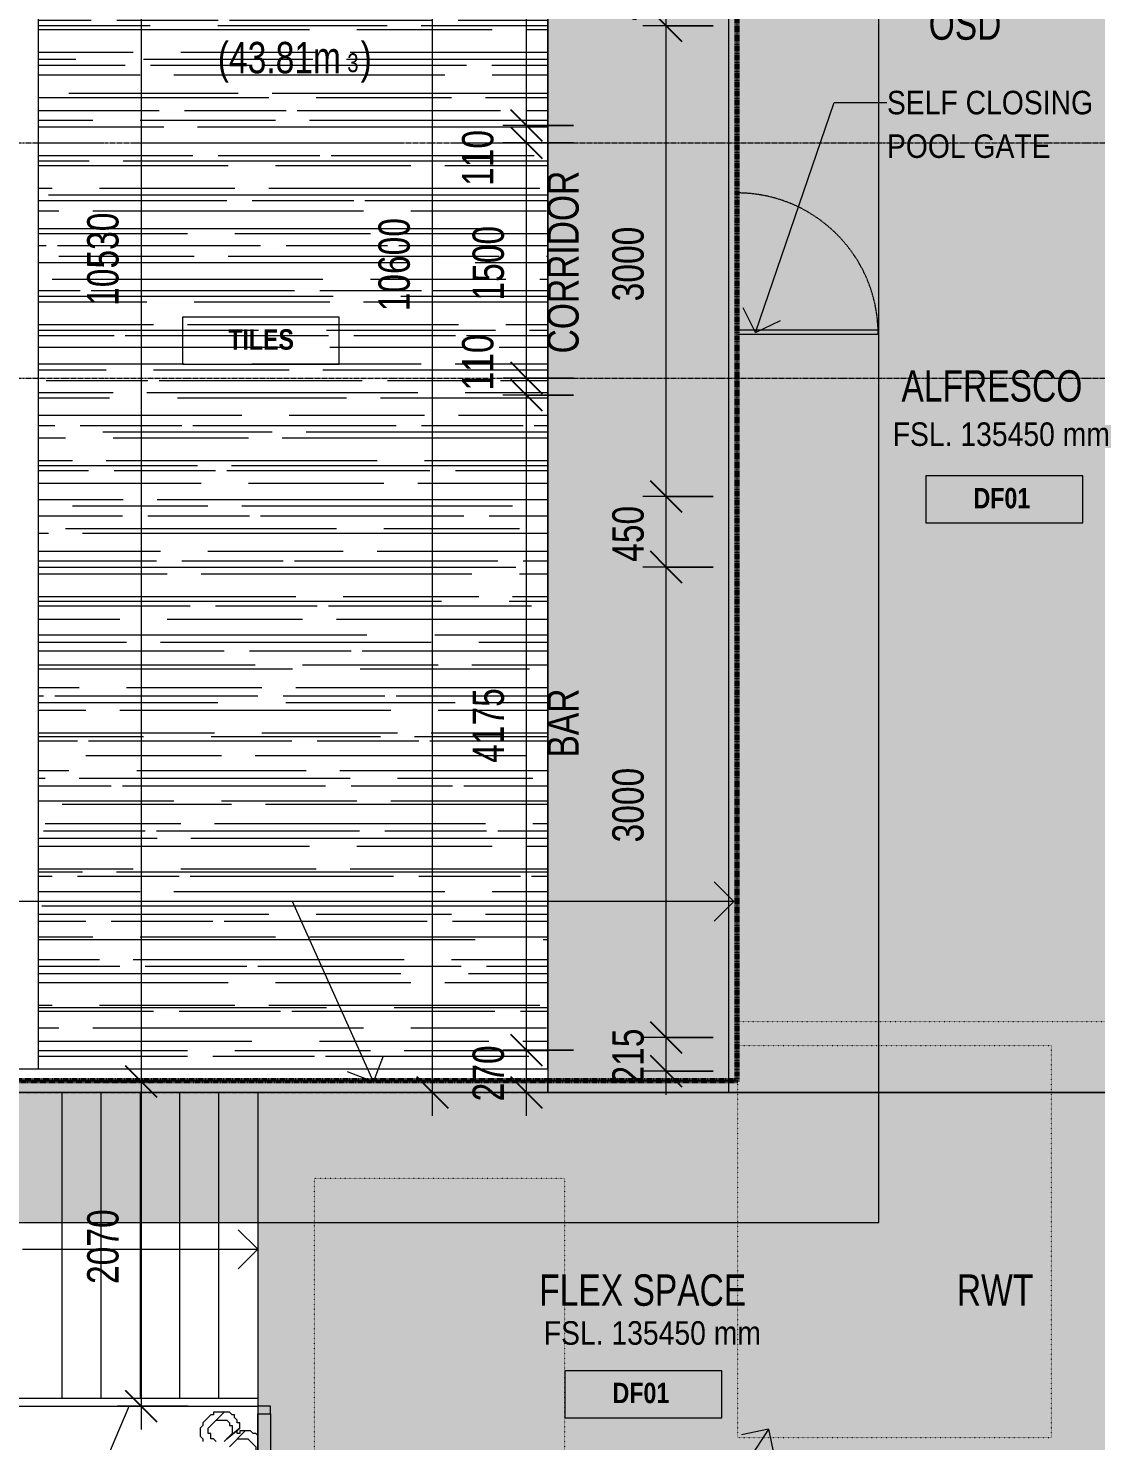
# Model space of a CAD drawing. Header units: millimetres. Extents: x -3370 to 37592, y -25802 to 13127.
# Drawn here: x 820 to 7626, y -7512 to 1493 of the extents above; entities that cross this region are included whole.
import ezdxf

# ---------------------------------------------------------------- set-up
doc = ezdxf.new("R2010")
doc.units = ezdxf.units.MM
for name, pattern in [('Dash', [5, 3, -2]), ('Dash - Tight', [4.5, 3, -1.5]), ('Dot - Tight', [1, 0, -1]), ('Grid Line', [22.225, 12.7, -3.175, 3.175, -3.175]), ('pool fencing', [16, 5, -1, 0, -1, 0, -1, 5, -1, 0, -1, 0, -1])]:
    doc.linetypes.add(name, pattern=pattern)
for name, color, linetype, lineweight in [('2 Hoop survey', 8, 'Continuous', 9), ('A-ANNO-DIMS', 211, 'Continuous', 9), ('A-ANNO-DIMS-100', 211, 'Continuous', 9), ('A-ANNO-NOTE', 131, 'Continuous', 9), ('A-DETL', 90, 'Continuous', 9), ('A-DETL-GENF', 92, 'Continuous', 9), ('A-DETL-HDLN', 90, 'Dot - Tight', 9), ('A-DOOR', 31, 'Continuous', 9), ('A-DOOR-HDLN', 31, 'Dash', 9), ('A-FLOR', 192, 'Continuous', 18), ('A-FLOR-HRAL', 11, 'Continuous', 9), ('A-GLAZ-CWMG', 51, 'Continuous', 9), ('A-WALL', 113, 'Continuous', 18), ('G-ANNO-DIMS', 111, 'Continuous', 9), ('G-ANNO-TEXT', 231, 'Continuous', 9), ('S-GRID', 1, 'Continuous', 9), ('S-STRS', 31, 'Continuous', 9), ('S-STRS-ANNO', 31, 'Continuous', 9), ('默认', 18, 'Continuous', 9)]:
    doc.layers.add(name, color=color, linetype=linetype, lineweight=lineweight)
doc.styles.add('Avenir', font='', dxfattribs={"width": 0.9, "height": 150})
doc.styles.add('Avenir_1', font='', dxfattribs={"width": 0.8, "height": 200})
doc.styles.add('Avenir_2', font='', dxfattribs={"width": 0.8, "height": 120})
doc.styles.add('Avenir_B_2', font='', dxfattribs={"width": 0.85, "height": 130})
doc.styles.get('Avenir').set_extended_font_data('Avenir')
doc.styles.get('Avenir_1').set_extended_font_data('Avenir')
doc.styles.get('Avenir_2').set_extended_font_data('Avenir')
doc.styles.get('Avenir_B_2').set_extended_font_data('Avenir', bold=True)
doc.dimstyles.new('OJID-2_0mm_Diagonal_Tick', dxfattribs={"dimscale": 304.8, "dimtxt": 282.499429, "dimasz": 0.656168, "dimexe": 0.492126, "dimexo": 0.0625, "dimgap": 0.164042, "dimtad": 1, "dimdsep": 46, "dimtxsty": 'Avenir_1', "dimblk1": 'OBLIQUE', "dimblk2": 'OBLIQUE', "dimsah": 1, "dimcen": 0.09, "dimdle": 0.492126, "dimazin": 3, "dimtfac": 1, "dimtdec": 4, "dimtix": 1, "dimtmove": 0, "dimatfit": 3, "dimfxl": 0.984252, "dimfxlon": 1, "dimtvp": 1, "dimtolj": 1, "dimarcsym": 2})
doc.dimstyles.new('OJID-2_0mm_Diagonal_Tick_1', dxfattribs={"dimscale": 304.8, "dimtxt": 282.499429, "dimasz": 0.656168, "dimexe": 0.492126, "dimexo": 0.0625, "dimgap": 0.164042, "dimtad": 1, "dimdsep": 46, "dimtxsty": 'Avenir_1', "dimblk1": 'OBLIQUE', "dimblk2": 'OBLIQUE', "dimsah": 1, "dimcen": 0.09, "dimdle": 0.492126, "dimazin": 3, "dimtfac": 1, "dimtdec": 4, "dimtix": 1, "dimtmove": 2, "dimatfit": 3, "dimfxl": 0.984252, "dimfxlon": 1, "dimtvp": 1, "dimtolj": 1, "dimarcsym": 2})

# ---------------------------------------------------------------- blocks, each defined once
blk = doc.blocks.new('Rectangular Mullion - Frame 50 x 150mm-2345534-Lower Ground Floor')
at = {"layer": 'A-GLAZ-CWMG'}
for p, q in [((0, 40), (-50, 40)), ((-50, 40), (-50, -40)), ((0, -40), (0, 40)), ((-50, -40), (0, -40))]:
    blk.add_line(p, q, dxfattribs=at)
blk = doc.blocks.new('栏杆扶手 - 栏杆扶手-1798552-Lower Ground Floor')
at = {"layer": 'A-FLOR-HRAL'}
for p, q in [((34, -7240.8), (2284, -7240.8)), ((34, -7291.6), (34, -7240.8)), ((34, -7291.6), (2284, -7291.6)), ((2284, -7240.8), (2284, -7291.6))]:
    blk.add_line(p, q, dxfattribs=at)
blk = doc.blocks.new('门嵌板_单开门1 - 门嵌板_单开门1-2029275-Lower Ground Floor')
at = {"layer": 'A-DOOR'}
for p, q in [((-450, -5), (-450, -900)), ((-425, -900), (-425, -5))]:
    blk.add_line(p, q, dxfattribs=at)
at = {"layer": 'A-DOOR-HDLN'}
blk.add_arc((-450, 0), 900, 270, 359.68061, dxfattribs=at)
blk = doc.blocks.new('2 Hoop survey-1260670-Lower Ground Floor')
at = {"layer": '默认', "color": 9, "flags": 128}
for points in [[(48819.4, 34.1), (48805.3, 335.9), (49894.5, 2897.3)], [(50532.4, 2638.8), (50634, 2740.4), (50600.2, 2740.4), (50600.2, 2723.4), (50583.2, 2723.4), (50583.2, 2740.4), (50600.2, 2757.3), (50515.5, 2689.6), (50498.6, 2672.6)], [(50447.8, 2672.6), (50430.9, 2689.6), (50413.9, 2689.6), (50413.9, 2723.4), (50397, 2723.4), (50397, 2757.3), (50498.6, 2858.9), (50430.9, 2858.9), (50430.9, 2841.9), (50413.9, 2841.9), (50397, 2825), (50363.1, 2791.1), (50363.1, 2774.2), (50346.2, 2757.3), (50346.2, 2706.5), (50363.1, 2689.6), (50363.1, 2672.6)], [(50634, 2740.4), (50583.2, 2689.6), (50651, 2689.6), (50701.8, 2638.8), (50701.8, 2554.1), (50684.8, 2554.1), (50684.8, 2537.2), (50617.1, 2452.5), (50634, 2452.5), (50651, 2469.4), (50667.9, 2469.4), (50684.8, 2486.4), (50701.8, 2486.4), (50714.1, 2498.7)], [(50714.1, 2711.1), (50701.8, 2723.4), (50684.8, 2723.4), (50667.9, 2740.4), (50634, 2740.4)]]:
    blk.add_lwpolyline(points, dxfattribs=at)
blk.add_lwpolyline([(50498.6, 2858.9), (50447.8, 2808.1), (50515.5, 2808.1), (50532.4, 2791.1), (50532.4, 2774.2), (50549.4, 2774.2), (50549.4, 2723.4), (50515.5, 2689.6), (50600.2, 2757.3), (50600.2, 2791.1), (50583.2, 2791.1), (50583.2, 2808.1), (50566.3, 2825), (50566.3, 2841.9), (50549.4, 2841.9), (50532.4, 2858.9)], close=True, dxfattribs=at)
blk = doc.blocks.new('Rectangular Mullion - Frame 50 x 150mm-2343799-Lower Ground Floor')
at = {"layer": 'A-GLAZ-CWMG'}
for p, q in [((2284, -7341.6), (2364, -7341.6)), ((2284, -9241.6), (2284, -7341.6)), ((2364, -7341.6), (2364, -9241.6)), ((2364, -9241.6), (2284, -9241.6))]:
    blk.add_line(p, q, dxfattribs=at)
blk = doc.blocks.new('DIMBLOCK19-Lower Ground Floor')
at = {"layer": 'A-ANNO-DIMS-100', "lineweight": 25}
for p, q in [((4888, -4941.6), (4788, -4841.6)), ((4888, -4941.6), (4988, -5041.6)), ((4888, -5156.6), (4788, -5056.6)), ((4888, -5156.6), (4988, -5256.6))]:
    blk.add_line(p, q, dxfattribs=at)
at = {"layer": 'A-ANNO-DIMS-100'}
for p, q in [((5188, -4941.6), (4738, -4941.6)), ((4888, -5306.6), (4888, -4941.6)), ((4888, -4941.6), (5188, -4941.6)), ((5188, -5156.6), (4738, -5156.6)), ((4888, -5156.6), (5188, -5156.6))]:
    blk.add_line(p, q, dxfattribs=at)
at = {"layer": 'A-ANNO-DIMS-100', "color": 0, "insert": (4543.9, -5241.2), "char_height": 200, "width": 461.039, "attachment_point": 1, "rotation": 90, "line_spacing_factor": 1.129998, "style": 'Avenir_1'}
blk.add_mtext('215', dxfattribs=at)
blk = doc.blocks.new('_Oblique')
at = {"color": 0, "linetype": 'ByBlock', "lineweight": -2}
blk.add_line((-0.5, -0.5), (0.5, 0.5), dxfattribs=at)
blk = doc.blocks.new('DIMBLOCK20-Lower Ground Floor')
at = {"layer": 'A-ANNO-DIMS-100', "lineweight": 25}
for p, q in [((4888, -1941.6), (4788, -1841.6)), ((4888, -1941.6), (4988, -2041.6)), ((4888, -4941.6), (4788, -4841.6)), ((4888, -4941.6), (4988, -5041.6))]:
    blk.add_line(p, q, dxfattribs=at)
at = {"layer": 'A-ANNO-DIMS-100'}
for p, q in [((5188, -1941.6), (4738, -1941.6)), ((4888, -4941.6), (4888, -1941.6)), ((4888, -1941.6), (5188, -1941.6)), ((5188, -4941.6), (4738, -4941.6)), ((4888, -4941.6), (5188, -4941.6))]:
    blk.add_line(p, q, dxfattribs=at)
at = {"layer": 'A-ANNO-DIMS-100', "color": 0, "insert": (4543.9, -3697.8), "char_height": 200, "width": 614.719, "attachment_point": 1, "rotation": 90, "line_spacing_factor": 1.129998, "style": 'Avenir_1'}
blk.add_mtext('3000', dxfattribs=at)
blk = doc.blocks.new('DIMBLOCK21-Lower Ground Floor')
at = {"layer": 'A-ANNO-DIMS-100', "lineweight": 25}
for p, q in [((4888, -1491.6), (4788, -1391.6)), ((4888, -1491.6), (4988, -1591.6)), ((4888, -1941.6), (4788, -1841.6)), ((4888, -1941.6), (4988, -2041.6))]:
    blk.add_line(p, q, dxfattribs=at)
at = {"layer": 'A-ANNO-DIMS-100'}
for p, q in [((5188, -1491.6), (4738, -1491.6)), ((4888, -1941.6), (4888, -1491.6)), ((4888, -1491.6), (5188, -1491.6)), ((5188, -1941.6), (4738, -1941.6)), ((4888, -1941.6), (5188, -1941.6))]:
    blk.add_line(p, q, dxfattribs=at)
at = {"layer": 'A-ANNO-DIMS-100', "color": 0, "insert": (4543.9, -1908.7), "char_height": 200, "width": 461.039, "attachment_point": 1, "rotation": 90, "line_spacing_factor": 1.129998, "style": 'Avenir_1'}
blk.add_mtext('450', dxfattribs=at)
blk = doc.blocks.new('DIMBLOCK22-Lower Ground Floor')
at = {"layer": 'A-ANNO-DIMS-100', "lineweight": 25}
for p, q in [((4888, 1508.4), (4788, 1608.4)), ((4888, 1508.4), (4988, 1408.4)), ((4888, -1491.6), (4788, -1391.6)), ((4888, -1491.6), (4988, -1591.6))]:
    blk.add_line(p, q, dxfattribs=at)
at = {"layer": 'A-ANNO-DIMS-100'}
for p, q in [((5188, 1508.4), (4738, 1508.4)), ((4888, -1491.6), (4888, 1508.4)), ((4888, 1508.4), (5188, 1508.4)), ((5188, -1491.6), (4738, -1491.6)), ((4888, -1491.6), (5188, -1491.6))]:
    blk.add_line(p, q, dxfattribs=at)
at = {"layer": 'A-ANNO-DIMS-100', "color": 0, "insert": (4543.9, -247.8), "char_height": 200, "width": 614.719, "attachment_point": 1, "rotation": 90, "line_spacing_factor": 1.129998, "style": 'Avenir_1'}
blk.add_mtext('3000', dxfattribs=at)
blk = doc.blocks.new('DIMBLOCK23-Lower Ground Floor')
at = {"layer": 'A-ANNO-DIMS-100', "lineweight": 25}
for p, q in [((4888, 1958.4), (4788, 2058.4)), ((4888, 1958.4), (4988, 1858.4)), ((4888, 1508.4), (4788, 1608.4)), ((4888, 1508.4), (4988, 1408.4))]:
    blk.add_line(p, q, dxfattribs=at)
at = {"layer": 'A-ANNO-DIMS-100'}
for p, q in [((5188, 1958.4), (4738, 1958.4)), ((4888, 1508.4), (4888, 1958.4)), ((4888, 1958.4), (5188, 1958.4)), ((5188, 1508.4), (4738, 1508.4)), ((4888, 1508.4), (5188, 1508.4))]:
    blk.add_line(p, q, dxfattribs=at)
at = {"layer": 'A-ANNO-DIMS-100', "color": 0, "insert": (4543.9, 1541.3), "char_height": 200, "width": 461.039, "attachment_point": 1, "rotation": 90, "line_spacing_factor": 1.129998, "style": 'Avenir_1'}
blk.add_mtext('450', dxfattribs=at)
blk = doc.blocks.new('DIMBLOCK33-Lower Ground Floor')
at = {"layer": 'A-ANNO-DIMS-100', "lineweight": 25}
for p, q in [((1539.9, 5308.4), (1439.9, 5408.4)), ((1539.9, 5308.4), (1639.9, 5208.4)), ((1539.9, -5221.6), (1439.9, -5121.6)), ((1539.9, -5221.6), (1639.9, -5321.6))]:
    blk.add_line(p, q, dxfattribs=at)
at = {"layer": 'A-ANNO-DIMS-100'}
for p, q in [((856.4, 5308.4), (1689.9, 5308.4)), ((1539.9, 5308.4), (856.4, 5308.4)), ((1539.9, 5308.4), (1539.9, -5221.6)), ((1239.9, -5221.6), (1689.9, -5221.6)), ((1539.9, -5221.6), (1239.9, -5221.6))]:
    blk.add_line(p, q, dxfattribs=at)
at = {"layer": 'A-ANNO-DIMS-100', "color": 0, "insert": (1195.8, -276.8), "char_height": 200, "width": 768.398, "attachment_point": 1, "rotation": 90, "line_spacing_factor": 1.129998, "style": 'Avenir_1'}
blk.add_mtext('10530', dxfattribs=at)
blk = doc.blocks.new('DIMBLOCK34-Lower Ground Floor')
at = {"layer": 'A-ANNO-DIMS-100', "lineweight": 25}
for p, q in [((1539.9, -5221.6), (1439.9, -5121.6)), ((1539.9, -5221.6), (1639.9, -5321.6)), ((1539.9, -7291.6), (1439.9, -7191.6)), ((1539.9, -7291.6), (1639.9, -7391.6))]:
    blk.add_line(p, q, dxfattribs=at)
at = {"layer": 'A-ANNO-DIMS-100'}
for p, q in [((1239.9, -5221.6), (1689.9, -5221.6)), ((1539.9, -5221.6), (1239.9, -5221.6)), ((1539.9, -5221.6), (1539.9, -7441.6)), ((1839.9, -7291.6), (1389.9, -7291.6)), ((1539.9, -7291.6), (1839.9, -7291.6))]:
    blk.add_line(p, q, dxfattribs=at)
at = {"layer": 'A-ANNO-DIMS-100', "color": 0, "insert": (1195.8, -6512.8), "char_height": 200, "width": 614.719, "attachment_point": 1, "rotation": 90, "line_spacing_factor": 1.129998, "style": 'Avenir_1'}
blk.add_mtext('2070', dxfattribs=at)
blk = doc.blocks.new('DIMBLOCK35-Lower Ground Floor')
at = {"layer": 'A-ANNO-DIMS-100', "lineweight": 25}
for p, q in [((3397.1, 5308.4), (3297.1, 5408.4)), ((3397.1, 5308.4), (3497.1, 5208.4)), ((3397.1, -5291.6), (3297.1, -5191.6)), ((3397.1, -5291.6), (3497.1, -5391.6))]:
    blk.add_line(p, q, dxfattribs=at)
at = {"layer": 'A-ANNO-DIMS-100'}
for p, q in [((3697.1, 5308.4), (3247.1, 5308.4)), ((3397.1, -5441.6), (3397.1, 5308.4)), ((3397.1, 5308.4), (3697.1, 5308.4)), ((3697.1, -5291.6), (3247.1, -5291.6)), ((3397.1, -5291.6), (3697.1, -5291.6))]:
    blk.add_line(p, q, dxfattribs=at)
at = {"layer": 'A-ANNO-DIMS-100', "color": 0, "insert": (3052.9, -311.8), "char_height": 200, "width": 768.398, "attachment_point": 1, "rotation": 90, "line_spacing_factor": 1.129998, "style": 'Avenir_1'}
blk.add_mtext('10600', dxfattribs=at)
blk = doc.blocks.new('DIMBLOCK37-Lower Ground Floor')
at = {"layer": 'A-ANNO-DIMS-100', "lineweight": 25}
for p, q in [((3997.1, -5021.6), (3897.1, -4921.6)), ((3997.1, -5021.6), (4097.1, -5121.6)), ((3997.1, -5291.6), (3897.1, -5191.6)), ((3997.1, -5291.6), (4097.1, -5391.6))]:
    blk.add_line(p, q, dxfattribs=at)
at = {"layer": 'A-ANNO-DIMS-100'}
for p, q in [((4297.1, -5021.6), (3847.1, -5021.6)), ((3997.1, -5441.6), (3997.1, -5021.6)), ((3997.1, -5021.6), (4297.1, -5021.6)), ((4297.1, -5291.6), (3847.1, -5291.6)), ((3997.1, -5291.6), (4297.1, -5291.6))]:
    blk.add_line(p, q, dxfattribs=at)
at = {"layer": 'A-ANNO-DIMS-100', "color": 0, "insert": (3652.9, -5348.7), "char_height": 200, "width": 461.039, "attachment_point": 1, "rotation": 90, "line_spacing_factor": 1.129998, "style": 'Avenir_1'}
blk.add_mtext('270', dxfattribs=at)
blk = doc.blocks.new('DIMBLOCK38-Lower Ground Floor')
at = {"layer": 'A-ANNO-DIMS-100', "lineweight": 25}
for p, q in [((3997.1, -846.6), (3897.1, -746.6)), ((3997.1, -846.6), (4097.1, -946.6)), ((3997.1, -5021.6), (3897.1, -4921.6)), ((3997.1, -5021.6), (4097.1, -5121.6))]:
    blk.add_line(p, q, dxfattribs=at)
at = {"layer": 'A-ANNO-DIMS-100'}
for p, q in [((4297.1, -846.6), (3847.1, -846.6)), ((3997.1, -5021.6), (3997.1, -846.6)), ((3997.1, -846.6), (4297.1, -846.6)), ((4297.1, -5021.6), (3847.1, -5021.6)), ((3997.1, -5021.6), (4297.1, -5021.6))]:
    blk.add_line(p, q, dxfattribs=at)
at = {"layer": 'A-ANNO-DIMS-100', "color": 0, "char_height": 200, "attachment_point": 1, "rotation": 90, "line_spacing_factor": 1.129998, "style": 'Avenir_1'}
for s, insert, width in [('4175', (3652.9, -3190.3), 614.719), ('BAR', (4129.6, -3156.4), 533.359)]:
    blk.add_mtext(s, dxfattribs=dict(at, insert=insert, width=width))
blk = doc.blocks.new('DIMBLOCK39-Lower Ground Floor')
at = {"layer": 'A-ANNO-DIMS-100', "lineweight": 25}
for p, q in [((3997.1, -736.6), (3897.1, -636.6)), ((3997.1, -846.6), (3897.1, -746.6)), ((3997.1, -736.6), (4097.1, -836.6)), ((3997.1, -846.6), (4097.1, -946.6))]:
    blk.add_line(p, q, dxfattribs=at)
at = {"layer": 'A-ANNO-DIMS-100'}
for p, q in [((4297.1, -736.6), (3847.1, -736.6)), ((3997.1, -846.6), (3997.1, -736.6)), ((3997.1, -736.6), (4297.1, -736.6)), ((4297.1, -846.6), (3847.1, -846.6)), ((3997.1, -846.6), (4297.1, -846.6))]:
    blk.add_line(p, q, dxfattribs=at)
at = {"layer": 'A-ANNO-DIMS-100', "color": 0, "insert": (3585.9, -815.9), "char_height": 200, "width": 461.039, "attachment_point": 1, "rotation": 90, "line_spacing_factor": 1.129998, "style": 'Avenir_1'}
blk.add_mtext('110', dxfattribs=at)
blk = doc.blocks.new('DIMBLOCK40-Lower Ground Floor')
at = {"layer": 'A-ANNO-DIMS-100', "lineweight": 25}
for p, q in [((3997.1, 763.4), (3897.1, 863.4)), ((3997.1, 763.4), (4097.1, 663.4)), ((3997.1, -736.6), (3897.1, -636.6)), ((3997.1, -736.6), (4097.1, -836.6))]:
    blk.add_line(p, q, dxfattribs=at)
at = {"layer": 'A-ANNO-DIMS-100'}
for p, q in [((4297.1, 763.4), (3847.1, 763.4)), ((3997.1, -736.6), (3997.1, 763.4)), ((3997.1, 763.4), (4297.1, 763.4)), ((4297.1, -736.6), (3847.1, -736.6)), ((3997.1, -736.6), (4297.1, -736.6))]:
    blk.add_line(p, q, dxfattribs=at)
at = {"layer": 'A-ANNO-DIMS-100', "color": 0, "char_height": 200, "attachment_point": 1, "rotation": 90, "line_spacing_factor": 1.129998, "style": 'Avenir_1'}
for s, insert, width in [('CORRIDOR', (4129.6, -579.9), 1423.797), ('1500', (3652.9, -242.8), 614.719)]:
    blk.add_mtext(s, dxfattribs=dict(at, insert=insert, width=width))
blk = doc.blocks.new('DIMBLOCK41-Lower Ground Floor')
at = {"layer": 'A-ANNO-DIMS-100', "lineweight": 25}
for p, q in [((3997.1, 873.4), (3897.1, 973.4)), ((3997.1, 763.4), (3897.1, 863.4)), ((3997.1, 873.4), (4097.1, 773.4)), ((3997.1, 763.4), (4097.1, 663.4))]:
    blk.add_line(p, q, dxfattribs=at)
at = {"layer": 'A-ANNO-DIMS-100'}
for p, q in [((4297.1, 873.4), (3847.1, 873.4)), ((3997.1, 763.4), (3997.1, 873.4)), ((3997.1, 873.4), (4297.1, 873.4)), ((4297.1, 763.4), (3847.1, 763.4)), ((3997.1, 763.4), (4297.1, 763.4))]:
    blk.add_line(p, q, dxfattribs=at)
at = {"layer": 'A-ANNO-DIMS-100', "color": 0, "insert": (3585.9, 487.7), "char_height": 200, "width": 461.039, "attachment_point": 1, "rotation": 90, "line_spacing_factor": 1.129998, "style": 'Avenir_1'}
blk.add_mtext('110', dxfattribs=at)
blk = doc.blocks.new('DIMBLOCK42-Lower Ground Floor')
at = {"layer": 'A-ANNO-DIMS-100', "lineweight": 25}
for p, q in [((3997.1, 5038.4), (3897.1, 5138.4)), ((3997.1, 5038.4), (4097.1, 4938.4)), ((3997.1, 873.4), (3897.1, 973.4)), ((3997.1, 873.4), (4097.1, 773.4))]:
    blk.add_line(p, q, dxfattribs=at)
at = {"layer": 'A-ANNO-DIMS-100'}
for p, q in [((4297.1, 5038.4), (3847.1, 5038.4)), ((3997.1, 873.4), (3997.1, 5038.4)), ((3997.1, 5038.4), (4297.1, 5038.4)), ((4297.1, 873.4), (3847.1, 873.4)), ((3997.1, 873.4), (4297.1, 873.4))]:
    blk.add_line(p, q, dxfattribs=at)
at = {"layer": 'A-ANNO-DIMS-100', "color": 0, "char_height": 200, "attachment_point": 1, "rotation": 90, "line_spacing_factor": 1.129998, "style": 'Avenir_1'}
for s, insert, width in [('ENTERTAINMENT', (4129.6, 2004.8), 2282.595), ('4165', (3652.9, 2699.7), 614.719)]:
    blk.add_mtext(s, dxfattribs=dict(at, insert=insert, width=width))
blk = doc.blocks.new('OJID - Material Marks - OJID - Material Marks-1690541-Lower Ground Floor')
at = {"layer": 'A-ANNO-NOTE'}
for p, q in [((10, 3), (0, 3)), ((0, 3), (0, 0)), ((10, 0), (10, 3)), ((0, 0), (10, 0))]:
    blk.add_line(p, q, dxfattribs=at)

msp = doc.modelspace()

# ---------------------------------------------------------------- hatches: boundary and pattern name
at = {"layer": 'A-DETL-GENF'}
for color, points in [(7, [(-1295.96, -6121.636), (2284.04, -6121.636), (2284.04, -5291.636), (4134.04, -5291.636), (4134.04, -5221.636), (-465.96, -5221.636), (-465.96, -5211.636), (-395.96, -5211.636), (-396.752, 5238.364), (-465.96, 5238.364), (-465.96, 5248.364), (4134.04, 5248.364), (4134.04, 5308.364), (6244.04, 5308.364), (6244.04, 6148.364), (-1295.96, 6148.364), (-1295.96, -6041.331)]), (7, [(6244.04, -6121.636), (6244.04, 5308.364), (4134.04, 5308.364), (4134.04, 5248.364), (5344.04, 5248.364), (5344.04, -5221.636), (4134.04, -5221.636), (4134.04, -5291.636), (2284.04, -5291.636), (2284.04, -6121.636), (2642.285, -6121.636), (2642.285, -5839.527), (4242.285, -5839.527), (4242.285, -6121.636), (5344.04, -6121.636)]), (2, [(5339.04, -5221.636), (5344.04, -5221.636), (5344.04, 5248.364), (4134.04, 5248.364), (4134.04, 5238.364), (5334.04, 5238.364), (5334.04, -5211.636), (4134.04, -5211.636), (4134.04, -5221.636), (5334.04, -5221.636)]), (2, [(8584.04, -9291.636), (8584.04, -5291.636), (6244.04, -5291.636), (6244.04, -6121.636), (4242.285, -6121.636), (4242.285, -5839.527), (2642.285, -5839.527), (2642.285, -6121.636), (2284.04, -6121.636), (2284.04, -9291.636), (8504.04, -9291.636)])]:
    msp.add_hatch(color=color, dxfattribs=at).paths.add_polyline_path(points)
h = msp.add_hatch(color=150, dxfattribs=at)
h.paths.add_polyline_path([(4134.04, -5221.636), (4134.04, -5211.636), (-465.96, -5211.636), (-465.96, -5221.636), (4056.165, -5221.636)])
h.paths.add_polyline_path([(-395.852, -5141.636), (-385.96, -5141.636), (-385.96, 5158.364), (-395.852, 5158.364), (-395.852, -5058.545)])
h.paths.add_polyline_path([(4134.04, 5238.364), (4134.04, 5248.364), (-465.96, 5248.364), (-465.96, 5238.364), (3134.04, 5238.364)])
h = msp.add_hatch(color=2, dxfattribs=at)
h.paths.add_polyline_path([(6244.04, -5291.636), (8584.04, -5291.636), (8584.04, 5308.364), (6244.04, 5308.364), (6244.04, -5221.636)])
h.paths.add_polyline_path([(5334.04, -5211.636), (5334.04, 5238.364), (4134.04, 5238.364), (4134.04, -5211.636), (4334.04, -5211.636)])
h = msp.add_hatch(dxfattribs=at)
h.set_pattern_fill('FP_5', color=133, style=0, pattern_type=2)
h.set_pattern_definition([(0, (0, 0), (474.98, 215.9), [3238.5, -431.8, 1079.5, -215.9]), (0, (287.15, 107.95), (-215.9, 287.147), [647.7, -71.247, 1295.4, -161.925]), (0, (107.95, 183.51), (1122.68, 144.653), [1727.2, -302.26, 863.6, -215.9])])
h.paths.add_polyline_path([(2284.04, -5141.636), (4134.04, -5141.636), (4134.04, 5158.364), (884.04, 5158.364), (884.04, -5141.636), (1750.032, -5141.636)])

# ---------------------------------------------------------------- linework, layer by layer
at = {"layer": 'A-DETL'}
for p, q in [((4134.04, 5308.364), (4134.04, -5291.636)), ((6244.04, -6121.636), (6244.04, 5308.364)), ((884.04, 5158.364), (884.04, -5141.636)), ((4134.04, -5141.636), (4134.04, 5158.364)), ((884.04, -5141.636), (4134.04, -5141.636)), ((8584.04, -5291.636), (2284.04, -5291.636)), ((2284.04, -5291.636), (2284.04, -9291.636)), ((4134.04, -5291.636), (8584.04, -5291.636)), ((-1295.96, -6121.636), (2284.04, -6121.636)), ((2284.04, -6121.636), (6244.04, -6121.636))]:
    msp.add_line(p, q, dxfattribs=at)
at = {"layer": 'A-DETL', "linetype": 'Dash - Tight'}
for p, q in [((5284.04, 5238.45), (5284.04, -5211.723)), ((5284.04, -5221.636), (5284.04, -5291.636))]:
    msp.add_line(p, q, dxfattribs=at)
at = {"layer": 'A-DETL', "linetype": 'pool fencing', "lineweight": 50}
for p, q in [((5334.04, 5238.364), (5334.04, -5211.636)), ((5344.04, -5221.636), (5344.04, 5248.364)), ((4134.04, -5211.636), (-465.96, -5211.636)), ((-465.96, -5221.636), (4134.04, -5221.636)), ((5334.04, -5211.636), (4134.04, -5211.636)), ((4134.04, -5221.636), (5344.04, -5221.636))]:
    msp.add_line(p, q, dxfattribs=at)
at = {"layer": 'A-DETL', "linetype": 'Dot - Tight'}
for p, q in [((8344.04, -4841.636), (5344.04, -4841.636)), ((5344.04, -4991.636), (7344.04, -4991.636)), ((7344.04, -7491.636), (7344.04, -4991.636)), ((5344.04, -7491.636), (5344.04, -5221.636)), ((5344.04, -7491.636), (7344.04, -7491.636))]:
    msp.add_line(p, q, dxfattribs=at)
at = {"layer": 'A-DETL-HDLN'}
for p, q in [((4242.285, -5839.527), (2642.285, -5839.527)), ((2642.285, -5839.527), (2642.285, -8116.636)), ((4242.285, -8116.636), (4242.285, -5839.527))]:
    msp.add_line(p, q, dxfattribs=at)
at = {"layer": 'A-FLOR'}
for p, q in [((4134.04, 5158.364), (4134.04, -5211.636)), ((2284.04, -5291.636), (2284.04, -7240.836))]:
    msp.add_line(p, q, dxfattribs=at)
at = {"layer": 'A-WALL'}
for p, q in [((-385.96, -5141.636), (4134.04, -5141.636)), ((4134.04, -5291.636), (4134.04, -5221.636)), ((2284.04, -5291.636), (-465.96, -5291.636))]:
    msp.add_line(p, q, dxfattribs=at)
at = {"layer": 'G-ANNO-TEXT', "color": 7}
for p, q in [((5457.124, -447.439), (5957.612, 1019.537)), ((5957.612, 1019.537), (6295.074, 1019.537)), ((5457.124, -447.439), (5379.182, -288.773)), ((5457.124, -447.439), (5615.791, -369.496)), ((5319.203, -4073.754), (5194.203, -3948.754)), ((5319.203, -4073.754), (-636.709, -4073.754)), ((2505.497, -4073.754), (-636.709, -4073.754)), ((3021.901, -5224.047), (2505.497, -4073.754)), ((5319.203, -4073.754), (5194.203, -4198.754)), ((3021.901, -5224.047), (3084.743, -5058.817)), ((3021.901, -5224.047), (2856.671, -5161.205)), ((5540.137, -7437.581), (4103.949, -9642.898)), ((5540.137, -7437.581), (5367.176, -7474.112)), ((5540.137, -7437.581), (5576.669, -7610.542))]:
    msp.add_line(p, q, dxfattribs=at)
at = {"layer": 'S-GRID', "linetype": 'Grid Line'}
for p, q in [((-1062.147, 763.364), (36878.524, 763.364)), ((-1062.147, -736.636), (36838.524, -736.636)), ((-1062.147, -5291.636), (36838.524, -5291.636))]:
    msp.add_line(p, q, dxfattribs=at)
at = {"layer": 'S-STRS', "linetype": 'Dash - Tight'}
for p, q in [((1034.04, -5291.636), (1034.04, -7240.836)), ((1284.04, -5291.636), (1284.04, -7240.836)), ((1534.04, -5291.636), (1534.04, -7240.836)), ((1784.04, -5291.636), (1784.04, -7240.836)), ((2034.04, -5291.636), (2034.04, -7240.836))]:
    msp.add_line(p, q, dxfattribs=at)
at = {"layer": 'S-STRS'}
for p, q in [((1034.04, -5291.636), (1034.04, -7240.836)), ((1284.04, -5291.636), (1284.04, -7240.836)), ((1534.04, -5291.636), (1534.04, -7240.836)), ((1784.04, -5291.636), (1784.04, -7240.836)), ((2034.04, -5291.636), (2034.04, -7240.836)), ((2284.04, -5291.636), (2284.04, -7240.836))]:
    msp.add_line(p, q, dxfattribs=at)
at = {"layer": 'S-STRS-ANNO'}
for p, q in [((2284.04, -6291.636), (2159.04, -6166.636)), ((784.04, -6291.636), (1034.04, -6291.636)), ((1034.04, -6291.636), (1284.04, -6291.636)), ((1284.04, -6291.636), (1534.04, -6291.636)), ((1534.04, -6291.636), (1784.04, -6291.636)), ((1784.04, -6291.636), (2034.04, -6291.636)), ((2034.04, -6291.636), (2284.04, -6291.636)), ((2284.04, -6291.636), (2159.04, -6416.636))]:
    msp.add_line(p, q, dxfattribs=at)

# ---------------------------------------------------------------- block references
at = {"layer": '2 Hoop survey', "color": 9}
msp.add_blockref('2 Hoop survey-1260670-Lower Ground Floor', (-48430.024, -10188.937), dxfattribs=at)
at = {"layer": 'A-ANNO-NOTE', "xscale": 100, "yscale": 100, "zscale": 100}
for p in [(1803.269, -649.17), (6543.517, -1660.805), (4242.285, -7366.023)]:
    msp.add_blockref('OJID - Material Marks - OJID - Material Marks-1690541-Lower Ground Floor', p, dxfattribs=at)
at = {"layer": 'A-DOOR', "rotation": 89.99999999999991}
msp.add_blockref('门嵌板_单开门1 - 门嵌板_单开门1-2029275-Lower Ground Floor', (5339.04, -6.636), dxfattribs=at)
at = {"layer": 'A-FLOR-HRAL'}
msp.add_blockref('栏杆扶手 - 栏杆扶手-1798552-Lower Ground Floor', (0, 0), dxfattribs=at)
at = {"layer": 'A-GLAZ-CWMG', "rotation": 89.99999999999991}
msp.add_blockref('Rectangular Mullion - Frame 50 x 150mm-2345534-Lower Ground Floor', (2324.04, -7291.636), dxfattribs=at)
at = {"layer": 'A-GLAZ-CWMG'}
msp.add_blockref('Rectangular Mullion - Frame 50 x 150mm-2343799-Lower Ground Floor', (0, 0), dxfattribs=at)

# ---------------------------------------------------------------- texts
at = {"layer": 'A-ANNO-NOTE', "char_height": 130, "attachment_point": 1, "style": 'Avenir_B_2'}
for s, insert, width in [('TILES', (2095.495, -425.807), 497.44709), ('DF01', (6847.218, -1437.442), 470.18972), ('DF01', (4545.987, -7142.66), 470.18972)]:
    msp.add_mtext(s, dxfattribs=dict(at, insert=insert, width=width))
at = {"layer": 'G-ANNO-DIMS', "char_height": 150, "width": 1685.65883, "attachment_point": 1, "line_spacing_factor": 1.129998, "style": 'Avenir'}
for insert in [(6331.752, -1019.659), (4106.943, -6750.017)]:
    msp.add_mtext('FSL. 135450 mm', dxfattribs=dict(at, insert=insert))
at = {"layer": 'G-ANNO-TEXT', "color": 7, "attachment_point": 1}
for s, insert, char_height, width, style in [('OSD', (6561.115, 1619.988), 200, 590.042, 'Avenir_1'), ('(43.81m', (2029.021, 1406.307), 200, 1000.506, 'Avenir_1'), ('\\fAvenir|b0|i0|c134|p34|;\\W.8;)', (2939.188, 1406.307), 200, 76.962, 'Avenir_1'), ('\\fAvenir|b0|i0|c134|p34|;\\W.8;3', (2854.521, 1333.39), 120, 102.616, 'Avenir_2'), ('SELF CLOSING ', (6295.074, 1094.537), 150, 1666.70831, 'Avenir'), ('POOL GATE', (6295.074, 816.724), 150, 1320.37931, 'Avenir'), ('ALFRESCO', (6387.763, -687.091), 200, 1398.143, 'Avenir_1'), ('FLEX SPACE', (4077.993, -6451.832), 200, 1584.1345, 'Avenir_1'), ('RWT', (6740.96, -6451.832), 200, 590.042, 'Avenir_1')]:
    msp.add_mtext(s, dxfattribs=dict(at, insert=insert, char_height=char_height, width=width, style=style))

# ---------------------------------------------------------------- dimensions: what is measured, and where the dimension line sits
at = {"layer": 'A-ANNO-DIMS'}
for base, p1, p2, override, picture, middle in [((1539.943, -5221.636), (856.407, 5308.364), (1239.943, -5221.636), {"dimfxl": 10536.982471}, 'DIMBLOCK33-Lower Ground Floor', (1386.553, 43.364)), ((3397.064, 5308.364), (3697.064, -5291.636), (3697.064, 5308.364), {"dimfxl": 10600}, 'DIMBLOCK35-Lower Ground Floor', (3243.674, 8.364)), ((4888.03, 1958.364), (5188.03, 1508.364), (5188.03, 1958.364), {"dimfxl": 450}, 'DIMBLOCK23-Lower Ground Floor', (4734.641, 1733.364)), ((4888.03, 1508.364), (5188.03, -1491.636), (5188.03, 1508.364), {"dimfxl": 3000}, 'DIMBLOCK22-Lower Ground Floor', (4734.641, 8.364)), ((4888.03, -1491.636), (5188.03, -1941.636), (5188.03, -1491.636), {"dimfxl": 450}, 'DIMBLOCK21-Lower Ground Floor', (4734.641, -1716.636)), ((4888.03, -1941.636), (5188.03, -4941.636), (5188.03, -1941.636), {"dimfxl": 3000}, 'DIMBLOCK20-Lower Ground Floor', (4734.641, -3441.636)), ((4888.03, -4941.636), (5188.03, -5156.636), (5188.03, -4941.636), {"dimfxl": 215}, 'DIMBLOCK19-Lower Ground Floor', (4734.641, -5049.136)), ((3997.064, -5021.636), (4297.064, -5291.636), (4297.064, -5021.636), {"dimfxl": 270}, 'DIMBLOCK37-Lower Ground Floor', (3843.674, -5156.636)), ((1539.943, -7291.636), (1239.943, -5221.636), (1839.943, -7291.636), {"dimfxl": 2155.203007}, 'DIMBLOCK34-Lower Ground Floor', (1386.553, -6256.636))]:
    dim = msp.add_linear_dim(base=base, p1=p1, p2=p2, angle=90, dimstyle='OJID-2_0mm_Diagonal_Tick', override=override, dxfattribs=at)
    dim.commit()
    dim.dimension.update_dxf_attribs({"geometry": picture, "text_midpoint": middle})
for base, p1, p2, text, override, picture, middle in [((3997.064, 5038.364), (4297.064, 873.364), (4297.064, 5038.364), '<>\\XENTERTAINMENT', {"dimfxl": 4165}, 'DIMBLOCK42-Lower Ground Floor', (3997.064, 2955.864)), ((3997.064, 763.364), (4297.064, -736.636), (4297.064, 763.364), '<>\\XCORRIDOR', {"dimfxl": 1500}, 'DIMBLOCK40-Lower Ground Floor', (3997.064, 13.364)), ((3997.064, -846.636), (4297.064, -5021.636), (4297.064, -846.636), '<>\\XBAR', {"dimfxl": 4175}, 'DIMBLOCK38-Lower Ground Floor', (3997.064, -2934.136))]:
    dim = msp.add_linear_dim(base=base, p1=p1, p2=p2, angle=90, text=text, dimstyle='OJID-2_0mm_Diagonal_Tick', override=override, dxfattribs=at)
    dim.commit()
    dim.dimension.update_dxf_attribs({"geometry": picture, "text_midpoint": middle})
for base, p1, p2, picture, middle in [((3997.064, 873.364), (4297.064, 763.364), (4297.064, 873.364), 'DIMBLOCK41-Lower Ground Floor', (3719.219, 718.244)), ((3997.064, -736.636), (4297.064, -846.636), (4297.064, -736.636), 'DIMBLOCK39-Lower Ground Floor', (3719.219, -585.368))]:
    dim = msp.add_linear_dim(base=base, p1=p1, p2=p2, angle=90, dimstyle='OJID-2_0mm_Diagonal_Tick_1', override={"dimfxl": 110}, dxfattribs=at)
    dim.commit()
    dim.dimension.update_dxf_attribs({"geometry": picture, "text_midpoint": middle, "dimtype": 160, "text_rotation": 90})

doc.saveas('drawing.dxf')
